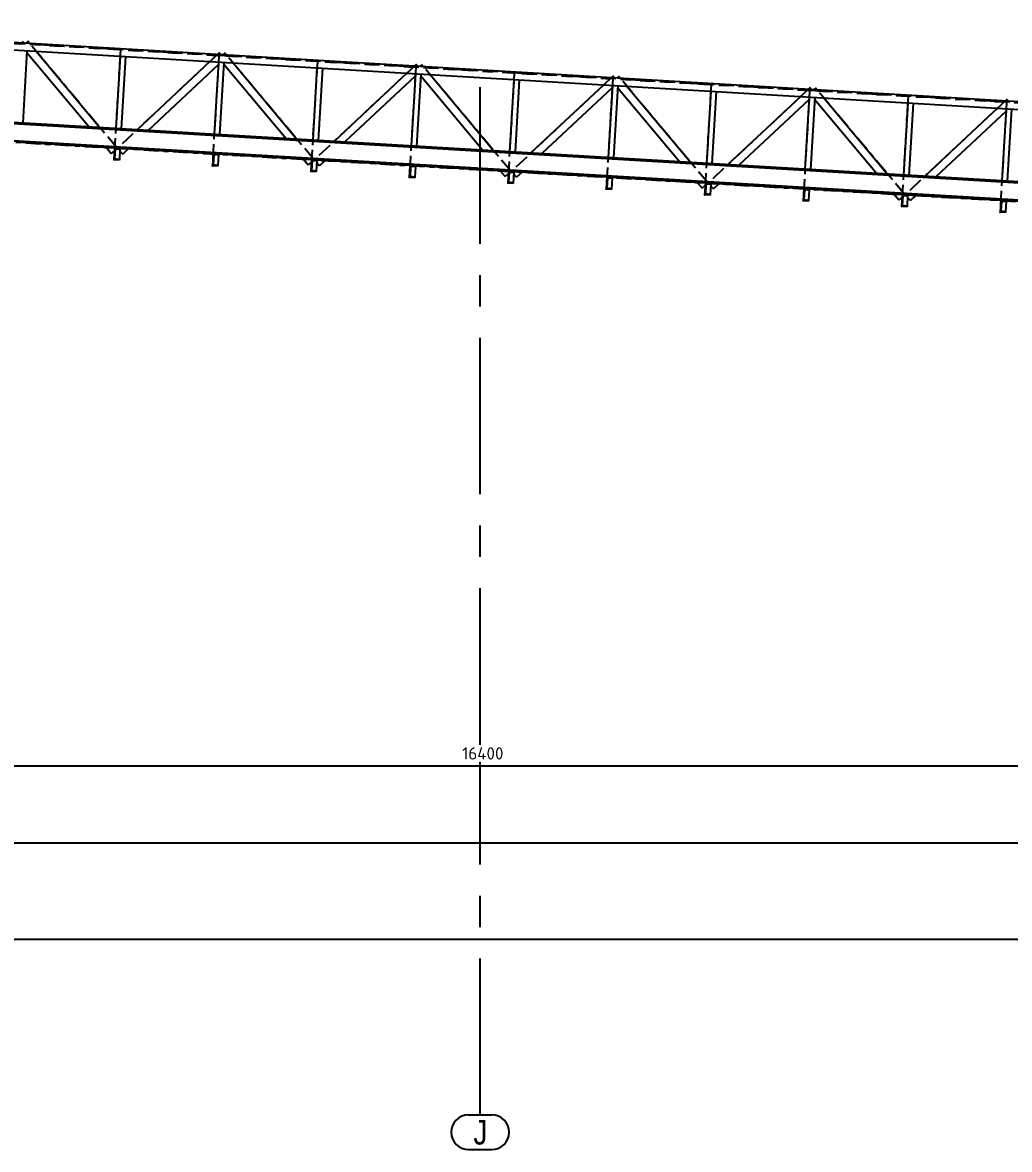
# Model space of a CAD drawing. Header units: millimetres. Extents: x 2368 to 8313, y 7493 to 11698.
# Drawn here: x 5615.8 to 5815.9, y 10291.8 to 10520.3 of the extents above; entities that cross this region are included whole.
import ezdxf

# ---------------------------------------------------------------- set-up
doc = ezdxf.new("R2010")
doc.units = ezdxf.units.MM
for name, pattern in [('CENTER', [50.8, 31.75, -6.35, 6.35, -6.35]), ('XKITLINE00', [0]), ('XKITLINE02', [4, 2, -2]), ('XKITLINE03', [6, 3, -1, 1, -1])]:
    doc.linetypes.add(name, pattern=pattern)
doc.styles.add('ARIAL_NARROW', font='ARIALN.TTF')
doc.styles.add('ISOCPEUR', font='isocpeur.ttf')

msp = doc.modelspace()

# ---------------------------------------------------------------- linework, layer by layer
at = {"color": 1, "linetype": 'XKITLINE03'}
for p, q in [((5879.8487, 10500.389), (5544.5776, 10520.2138)), ((5635.0093, 10494.8316), (5616.9086, 10516.486)), ((5635.6408, 10514.8292), (5634.3186, 10492.4683)), ((5655.6784, 10514.1958), (5635.0094, 10494.8316)), ((5674.9396, 10492.4705), (5656.8389, 10514.1249)), ((5655.606, 10513.6486), (5654.2838, 10491.2877)), ((5675.5711, 10512.4681), (5674.2489, 10490.1072)), ((5695.6087, 10511.8347), (5674.9397, 10492.4705)), ((5714.8699, 10490.1094), (5696.7692, 10511.7638)), ((5695.5363, 10511.2875), (5694.2141, 10488.9266)), ((5715.5015, 10510.107), (5714.1792, 10487.7461)), ((5735.539, 10509.4736), (5714.87, 10490.1094)), ((5754.8003, 10487.7483), (5736.6996, 10509.4027)), ((5735.4666, 10508.9264), (5734.1444, 10486.5655)), ((5755.4318, 10507.7459), (5754.1096, 10485.385)), ((5775.4693, 10507.1125), (5754.8004, 10487.7483)), ((5794.7306, 10485.3872), (5776.6299, 10507.0416)), ((5775.397, 10506.5653), (5774.0748, 10484.2044)), ((5795.3621, 10505.3848), (5794.0399, 10483.0239)), ((5815.3997, 10504.7514), (5794.7307, 10485.3872)), ((5815.3273, 10504.2042), (5814.0051, 10481.8433)), ((5544.5882, 10500.1782), (5872.5882, 10480.7827)), ((5634.4602, 10494.8641), (5634.4602, 10494.8641)), ((5654.4254, 10493.6835), (5654.4254, 10493.6835)), ((5674.3906, 10492.503), (5674.3906, 10492.503)), ((5694.3558, 10491.3224), (5694.3558, 10491.3224)), ((5714.3209, 10490.1419), (5714.3209, 10490.1419)), ((5734.2861, 10488.9613), (5734.2861, 10488.9613)), ((5754.2512, 10487.7808), (5754.2512, 10487.7808)), ((5774.2164, 10486.6002), (5774.2164, 10486.6002)), ((5794.1815, 10485.4197), (5794.1815, 10485.4197)), ((5814.1467, 10484.2391), (5814.1467, 10484.2391))]:
    msp.add_line(p, q, dxfattribs=at)
at = {"color": 7, "linetype": 'XKITLINE00'}
for p, q in [((5545.3115, 10518.8381), (5874.0879, 10499.3973)), ((5874.2096, 10500.8927), (5545.371, 10520.3372)), ((5615.748, 10516.5569), (5616.1261, 10516.1534)), ((5616.9086, 10516.486), (5616.4853, 10516.1321)), ((5616.9086, 10516.486), (5617.2418, 10516.0874)), ((5616.6952, 10514.6171), (5615.8293, 10499.9725)), ((5616.6748, 10514.2709), (5629.2921, 10499.1764)), ((5618.5631, 10514.5066), (5631.4859, 10499.0467)), ((5655.6784, 10514.1958), (5655.2956, 10513.8372)), ((5655.6784, 10514.1958), (5656.0565, 10513.7922)), ((5656.8389, 10514.1249), (5656.4156, 10513.771)), ((5656.8389, 10514.1249), (5657.1721, 10513.7263)), ((5635.5623, 10513.5015), (5634.6963, 10498.8569)), ((5636.6604, 10513.4365), (5635.7944, 10498.7919)), ((5653.787, 10512.4238), (5639.0322, 10498.6005)), ((5655.4988, 10511.8351), (5641.2334, 10498.4703)), ((5655.5275, 10512.3209), (5654.6615, 10497.6763)), ((5656.6256, 10512.256), (5655.7596, 10497.6113)), ((5656.6051, 10511.9098), (5669.2225, 10496.8152)), ((5658.4934, 10512.1455), (5671.4163, 10496.6855)), ((5695.6087, 10511.8347), (5695.2259, 10511.4761)), ((5695.6087, 10511.8347), (5695.9868, 10511.4311)), ((5696.7692, 10511.7638), (5696.3459, 10511.4099)), ((5696.7692, 10511.7638), (5697.1024, 10511.3652)), ((5675.4926, 10511.1404), (5674.6267, 10496.4957)), ((5676.5907, 10511.0754), (5675.7248, 10496.4307)), ((5693.7173, 10510.0627), (5678.9624, 10496.2393)), ((5695.4291, 10509.474), (5681.1637, 10496.1091)), ((5695.4578, 10509.9598), (5694.5919, 10495.3151)), ((5696.5559, 10509.8949), (5695.6899, 10495.2501)), ((5696.5354, 10509.5487), (5709.1529, 10494.454)), ((5698.4238, 10509.7844), (5711.3467, 10494.3243)), ((5735.539, 10509.4736), (5735.1562, 10509.115)), ((5735.539, 10509.4736), (5735.9171, 10509.07)), ((5736.6996, 10509.4027), (5736.2762, 10509.0488)), ((5736.6996, 10509.4027), (5737.0328, 10509.0041)), ((5715.4229, 10508.7792), (5714.557, 10494.1345)), ((5716.521, 10508.7143), (5715.6551, 10494.0696)), ((5733.6476, 10507.7016), (5718.8926, 10493.8781)), ((5735.3594, 10507.1129), (5721.0939, 10493.7479)), ((5735.3881, 10507.5987), (5734.5222, 10492.9539)), ((5736.4862, 10507.5338), (5735.6203, 10492.889)), ((5736.4658, 10507.1876), (5749.0833, 10492.0928)), ((5738.3541, 10507.4233), (5751.2771, 10491.9631)), ((5775.4693, 10507.1125), (5775.0866, 10506.7539)), ((5775.4693, 10507.1125), (5775.8475, 10506.7089)), ((5776.6299, 10507.0416), (5776.2065, 10506.6877)), ((5776.6299, 10507.0416), (5776.9631, 10506.643)), ((5755.3533, 10506.4181), (5754.4873, 10491.7733)), ((5756.4513, 10506.3532), (5755.5854, 10491.7084)), ((5773.5779, 10505.3405), (5758.8229, 10491.5169)), ((5775.2897, 10504.7518), (5761.0242, 10491.3868)), ((5775.3185, 10505.2376), (5774.4525, 10490.5927)), ((5776.4165, 10505.1726), (5775.5506, 10490.5278)), ((5776.3961, 10504.8265), (5789.0137, 10489.7317)), ((5778.2844, 10505.0622), (5791.2075, 10489.6019)), ((5815.3997, 10504.7514), (5815.0169, 10504.3928)), ((5815.3997, 10504.7514), (5815.7778, 10504.3478)), ((5872.808, 10484.4998), (5544.808, 10503.8953)), ((5872.8143, 10484.606), (5544.8143, 10504.0015)), ((5872.8243, 10484.7757), (5544.8243, 10504.1712)), ((5795.2836, 10504.057), (5794.4176, 10489.4121)), ((5796.3817, 10503.9921), (5795.5157, 10489.3472)), ((5813.5082, 10502.9794), (5798.7531, 10489.1557)), ((5815.2488, 10502.8765), (5814.3828, 10488.2315)), ((5816.3469, 10502.8115), (5815.4809, 10488.1666)), ((5872.5982, 10480.9524), (5544.5982, 10500.3479)), ((5872.6045, 10481.0586), (5544.6045, 10500.4541)), ((5815.2201, 10502.3907), (5800.9544, 10489.0256)), ((5634.4602, 10494.8638), (5615.5932, 10495.9795)), ((5632.8157, 10494.9611), (5633.7817, 10493.8054)), ((5634.4297, 10494.3471), (5633.7817, 10493.8054)), ((5634.4602, 10494.8641), (5634.3186, 10492.4682)), ((5634.5028, 10494.8615), (5634.4577, 10494.8215)), ((5635.5583, 10494.7991), (5634.4602, 10494.8641)), ((5634.5874, 10494.6434), (5634.4709, 10492.6724)), ((5635.5503, 10494.6634), (5634.5874, 10494.6434)), ((5635.5503, 10494.6634), (5635.4247, 10492.5391)), ((5635.5276, 10494.2785), (5636.1033, 10493.664)), ((5635.5583, 10494.7991), (5635.5503, 10494.6634)), ((5654.4254, 10493.6832), (5635.5583, 10494.7989)), ((5637.2104, 10494.7012), (5636.1033, 10493.664)), ((5654.4254, 10493.6835), (5654.2838, 10491.2877)), ((5654.468, 10493.681), (5654.4229, 10493.641)), ((5655.5235, 10493.6186), (5654.4254, 10493.6835)), ((5654.5526, 10493.4628), (5654.4361, 10491.4919)), ((5655.5155, 10493.4828), (5654.5526, 10493.4628)), ((5655.5155, 10493.4828), (5655.3899, 10491.3585)), ((5655.5235, 10493.6186), (5655.5155, 10493.4828)), ((5674.3905, 10492.5026), (5655.5235, 10493.6183)), ((5635.4167, 10492.4033), (5634.3186, 10492.4682)), ((5634.5037, 10493.2273), (5634.3557, 10493.0958)), ((5635.4247, 10492.5391), (5634.4709, 10492.6724)), ((5635.4247, 10492.5391), (5635.4167, 10492.4033)), ((5655.3819, 10491.2228), (5654.2838, 10491.2877)), ((5654.4689, 10492.0468), (5654.3209, 10491.9153)), ((5655.3899, 10491.3585), (5654.4361, 10491.4919)), ((5655.3899, 10491.3585), (5655.3819, 10491.2228)), ((5672.7461, 10492.5999), (5673.712, 10491.4444)), ((5674.36, 10491.986), (5673.712, 10491.4444)), ((5674.3906, 10492.503), (5674.2489, 10490.1071)), ((5674.4331, 10492.5004), (5674.3881, 10492.4604)), ((5675.4886, 10492.438), (5674.3906, 10492.503)), ((5674.5178, 10492.2823), (5674.4012, 10490.3113)), ((5675.4806, 10492.3023), (5674.5178, 10492.2823)), ((5675.4806, 10492.3023), (5675.355, 10490.178)), ((5675.4579, 10491.9174), (5676.0336, 10491.3029)), ((5675.4886, 10492.438), (5675.4806, 10492.3023)), ((5694.3557, 10491.322), (5675.4886, 10492.4377)), ((5677.1406, 10492.34), (5676.0336, 10491.3029)), ((5694.3558, 10491.3224), (5694.2141, 10488.9266)), ((5694.3983, 10491.3199), (5694.3532, 10491.2799)), ((5695.4538, 10491.2575), (5694.3558, 10491.3224)), ((5694.483, 10491.1017), (5694.3664, 10489.1308)), ((5695.4458, 10491.1217), (5694.483, 10491.1017)), ((5695.4458, 10491.1217), (5695.3202, 10488.9974)), ((5695.4538, 10491.2575), (5695.4458, 10491.1217)), ((5714.3209, 10490.1415), (5695.4538, 10491.2571)), ((5675.347, 10490.0422), (5674.2489, 10490.1071)), ((5674.434, 10490.8662), (5674.286, 10490.7348)), ((5675.355, 10490.178), (5674.4012, 10490.3113)), ((5675.355, 10490.178), (5675.347, 10490.0422)), ((5695.3122, 10488.8617), (5694.2141, 10488.9266)), ((5694.3992, 10489.6857), (5694.2512, 10489.5542)), ((5695.3202, 10488.9974), (5694.3664, 10489.1308)), ((5695.3202, 10488.9974), (5695.3122, 10488.8617)), ((5712.6765, 10490.2387), (5713.6423, 10489.0833)), ((5714.2903, 10489.6249), (5713.6423, 10489.0833)), ((5714.3209, 10490.1419), (5714.1792, 10487.746)), ((5714.3634, 10490.1393), (5714.3184, 10490.0993)), ((5715.419, 10490.0769), (5714.3209, 10490.1419)), ((5714.4481, 10489.9212), (5714.3315, 10487.9502)), ((5715.4109, 10489.9412), (5714.4481, 10489.9212)), ((5715.411, 10489.9412), (5715.2853, 10487.8169)), ((5715.3882, 10489.5563), (5715.9639, 10488.9418)), ((5715.419, 10490.0769), (5715.4109, 10489.9412)), ((5734.2861, 10488.9609), (5715.4189, 10490.0765)), ((5717.0709, 10489.9788), (5715.9639, 10488.9418)), ((5734.2861, 10488.9613), (5734.1444, 10486.5655)), ((5734.3286, 10488.9588), (5734.2836, 10488.9188)), ((5735.3842, 10488.8964), (5734.2861, 10488.9613)), ((5734.4133, 10488.7406), (5734.2967, 10486.7697)), ((5735.3761, 10488.7606), (5734.4133, 10488.7406)), ((5735.3762, 10488.7606), (5735.2505, 10486.6363)), ((5735.3842, 10488.8964), (5735.3761, 10488.7606)), ((5754.2512, 10487.7803), (5735.3841, 10488.8959)), ((5715.2773, 10487.6811), (5714.1792, 10487.746)), ((5714.3644, 10488.5051), (5714.2163, 10488.3737)), ((5715.2853, 10487.8169), (5714.3315, 10487.9502)), ((5715.2853, 10487.8169), (5715.2773, 10487.6811)), ((5735.2425, 10486.5006), (5734.1444, 10486.5655)), ((5734.3296, 10487.3246), (5734.1815, 10487.1931)), ((5735.2505, 10486.6363), (5734.2967, 10486.7697)), ((5735.2505, 10486.6363), (5735.2425, 10486.5006)), ((5752.6069, 10487.8775), (5753.5727, 10486.7222)), ((5754.2207, 10487.2638), (5753.5727, 10486.7222)), ((5754.2512, 10487.7808), (5754.1095, 10485.3849)), ((5754.2937, 10487.7783), (5754.2487, 10487.7382)), ((5755.3493, 10487.7158), (5754.2512, 10487.7808)), ((5754.3784, 10487.5601), (5754.2619, 10485.5891)), ((5755.3413, 10487.5801), (5754.3784, 10487.5601)), ((5755.3413, 10487.5801), (5755.2157, 10485.4558)), ((5755.3185, 10487.1952), (5755.8943, 10486.5807)), ((5755.3493, 10487.7158), (5755.3413, 10487.5801)), ((5774.2164, 10486.5997), (5755.3493, 10487.7153)), ((5757.0011, 10487.6177), (5755.8943, 10486.5807)), ((5774.2164, 10486.6002), (5774.0747, 10484.2044)), ((5774.2589, 10486.5977), (5774.2139, 10486.5577)), ((5775.3145, 10486.5353), (5774.2164, 10486.6002)), ((5775.3145, 10486.5353), (5775.3065, 10486.3995)), ((5794.1815, 10485.4191), (5775.3145, 10486.5347)), ((5755.2076, 10485.32), (5754.1095, 10485.3849)), ((5754.2947, 10486.144), (5754.1467, 10486.0126)), ((5755.2157, 10485.4558), (5754.2619, 10485.5891)), ((5755.2157, 10485.4558), (5755.2076, 10485.32)), ((5775.1728, 10484.1395), (5774.0747, 10484.2044)), ((5774.2599, 10484.9635), (5774.1119, 10484.832)), ((5774.3436, 10486.3795), (5774.2271, 10484.4086)), ((5775.1809, 10484.2752), (5774.2271, 10484.4086)), ((5775.3065, 10486.3995), (5774.3436, 10486.3795)), ((5775.1809, 10484.2752), (5775.1728, 10484.1395)), ((5775.3065, 10486.3995), (5775.1809, 10484.2752)), ((5792.5373, 10485.5163), (5793.503, 10484.3611)), ((5794.151, 10484.9027), (5793.503, 10484.3611)), ((5794.1815, 10485.4197), (5794.0399, 10483.0239)), ((5794.2241, 10485.4172), (5794.179, 10485.3771)), ((5795.2796, 10485.3547), (5794.1815, 10485.4197)), ((5794.3087, 10485.199), (5794.1922, 10483.228)), ((5795.2716, 10485.219), (5794.3087, 10485.199)), ((5795.2716, 10485.219), (5795.146, 10483.0947)), ((5795.2489, 10484.8341), (5795.8246, 10484.2196)), ((5795.2796, 10485.3547), (5795.2716, 10485.219)), ((5814.1467, 10484.2385), (5795.2796, 10485.3542)), ((5796.9313, 10485.2565), (5795.8246, 10484.2196)), ((5814.1467, 10484.2391), (5814.0051, 10481.8433)), ((5814.1893, 10484.2366), (5814.1442, 10484.1966)), ((5815.2448, 10484.1742), (5814.1467, 10484.2391)), ((5815.2448, 10484.1742), (5815.2368, 10484.0384)), ((5834.1118, 10483.0579), (5815.2448, 10484.1736)), ((5795.138, 10482.9589), (5794.0399, 10483.0239)), ((5794.225, 10483.7829), (5794.077, 10483.6515)), ((5795.146, 10483.0947), (5794.1922, 10483.228)), ((5795.146, 10483.0947), (5795.138, 10482.9589)), ((5814.1902, 10482.6024), (5814.0422, 10482.4709)), ((5814.2739, 10484.0184), (5814.1574, 10482.0475)), ((5815.1112, 10481.9141), (5814.1574, 10482.0475)), ((5815.2368, 10484.0384), (5814.2739, 10484.0184)), ((5815.1112, 10481.9141), (5815.1032, 10481.7784)), ((5815.2368, 10484.0384), (5815.1112, 10481.9141)), ((5815.1032, 10481.7784), (5814.0051, 10481.8433))]:
    msp.add_line(p, q, dxfattribs=at)
at = {"color": 3, "linetype": 'XKITLINE02'}
msp.add_line((5545.3642, 10520.1673), (5874.1958, 10500.7232), dxfattribs=at)
at = {"color": 1, "linetype": 'XKITLINE00'}
for p, q in [((5616.9048, 10516.4767), (5616.9048, 10516.4767)), ((5635.637, 10514.8199), (5635.637, 10514.8199)), ((5655.6745, 10514.1866), (5655.6745, 10514.1866)), ((5656.8351, 10514.1156), (5656.8351, 10514.1156)), ((5655.6022, 10513.6394), (5655.6022, 10513.6394)), ((5675.5673, 10512.4589), (5675.5673, 10512.4589)), ((5695.6049, 10511.8255), (5695.6049, 10511.8255)), ((5696.7654, 10511.7546), (5696.7654, 10511.7546)), ((5695.5325, 10511.2783), (5695.5325, 10511.2783)), ((5715.4976, 10510.0978), (5715.4976, 10510.0978)), ((5735.5352, 10509.4644), (5735.5352, 10509.4644)), ((5736.6957, 10509.3935), (5736.6957, 10509.3935)), ((5735.4628, 10508.9172), (5735.4628, 10508.9172)), ((5755.4279, 10507.7367), (5755.4279, 10507.7367)), ((5775.4655, 10507.1033), (5775.4655, 10507.1033)), ((5776.6261, 10507.0324), (5776.6261, 10507.0324)), ((5775.3931, 10506.5561), (5775.3931, 10506.5561)), ((5795.3583, 10505.3756), (5795.3583, 10505.3756)), ((5815.3958, 10504.7422), (5815.3958, 10504.7422)), ((5815.3235, 10504.195), (5815.3235, 10504.195)), ((5634.4564, 10494.8548), (5634.4564, 10494.8548)), ((5635.0055, 10494.8224), (5635.0055, 10494.8224)), ((5635.0055, 10494.8224), (5635.0055, 10494.8224)), ((5654.4216, 10493.6743), (5654.4216, 10493.6743)), ((5634.3148, 10492.459), (5634.3148, 10492.459)), ((5654.28, 10491.2785), (5654.28, 10491.2785)), ((5674.3867, 10492.4937), (5674.3867, 10492.4937)), ((5674.9358, 10492.4613), (5674.9358, 10492.4613)), ((5674.9359, 10492.4613), (5674.9359, 10492.4613)), ((5694.3519, 10491.3132), (5694.3519, 10491.3132)), ((5674.2451, 10490.0979), (5674.2451, 10490.0979)), ((5694.2103, 10488.9174), (5694.2103, 10488.9174)), ((5714.3171, 10490.1326), (5714.3171, 10490.1326)), ((5714.8661, 10490.1002), (5714.8661, 10490.1002)), ((5714.8662, 10490.1002), (5714.8662, 10490.1002)), ((5734.2823, 10488.9521), (5734.2823, 10488.9521)), ((5714.1754, 10487.7368), (5714.1754, 10487.7368)), ((5734.1406, 10486.5563), (5734.1406, 10486.5563)), ((5754.2474, 10487.7715), (5754.2474, 10487.7715)), ((5754.7964, 10487.7391), (5754.7964, 10487.7391)), ((5754.7965, 10487.7391), (5754.7965, 10487.7391)), ((5774.2126, 10486.591), (5774.2126, 10486.591)), ((5754.1057, 10485.3757), (5754.1057, 10485.3757)), ((5774.0709, 10484.1952), (5774.0709, 10484.1952)), ((5794.1777, 10485.4104), (5794.1777, 10485.4104)), ((5794.7268, 10485.378), (5794.7268, 10485.378)), ((5794.7268, 10485.378), (5794.7268, 10485.378)), ((5814.1429, 10484.2299), (5814.1429, 10484.2299)), ((5794.0361, 10483.0146), (5794.0361, 10483.0146)), ((5814.0013, 10481.8341), (5814.0013, 10481.8341))]:
    msp.add_line(p, q, dxfattribs=at)
at = {"color": 6, "linetype": 'CENTER'}
for p, q in [((5708.5882, 10373.8538), (5708.5882, 10511.6607)), ((5708.5882, 10298.7746), (5708.5882, 10370.3538))]:
    msp.add_line(p, q, dxfattribs=at)
at = {"color": 146, "linetype": 'XKITLINE00'}
for p, q in [((5544.5882, 10369.6038), (5872.5882, 10369.6038)), ((5216.5882, 10353.9333), (6528.5882, 10353.9333)), ((3904.5882, 10334.4071), (6528.5882, 10334.4071))]:
    msp.add_line(p, q, dxfattribs=at)
at = {"color": 3, "linetype": 'XKITLINE00'}
for p, q in [((5706.221, 10298.7746), (5710.9554, 10298.7746)), ((5706.221, 10291.7746), (5710.9554, 10291.7746))]:
    msp.add_line(p, q, dxfattribs=at)
at = {"color": 1, "linetype": 'XKITLINE00'}
for centre in [(5616.9086, 10516.486), (5635.6408, 10514.8292), (5655.6784, 10514.1958), (5656.8389, 10514.1249), (5655.606, 10513.6486), (5675.5711, 10512.4681), (5695.6087, 10511.8347), (5696.7692, 10511.7638), (5695.5363, 10511.2875), (5715.5015, 10510.107), (5735.539, 10509.4736), (5736.6996, 10509.4027), (5735.4666, 10508.9264), (5755.4318, 10507.7459), (5775.4693, 10507.1125), (5776.6299, 10507.0416), (5775.397, 10506.5653), (5795.3621, 10505.3848), (5815.3997, 10504.7514), (5815.3273, 10504.2042), (5634.4602, 10494.8641), (5635.0093, 10494.8316), (5635.0094, 10494.8316), (5654.4254, 10493.6835), (5634.3186, 10492.4683), (5654.2838, 10491.2877), (5674.3906, 10492.503), (5674.9396, 10492.4705), (5674.9397, 10492.4705), (5694.3558, 10491.3224), (5674.2489, 10490.1072), (5694.2141, 10488.9266), (5714.3209, 10490.1419), (5714.8699, 10490.1094), (5714.87, 10490.1094), (5734.2861, 10488.9613), (5714.1792, 10487.7461), (5734.1444, 10486.5655), (5754.2512, 10487.7808), (5754.8003, 10487.7483), (5754.8004, 10487.7483), (5774.2164, 10486.6002), (5754.1096, 10485.385), (5774.0748, 10484.2044), (5794.1815, 10485.4197), (5794.7306, 10485.3872), (5794.7307, 10485.3872), (5814.1467, 10484.2391), (5794.0399, 10483.0239), (5814.0051, 10481.8433)]:
    msp.add_circle(centre, 0.01, dxfattribs=at)
at = {"color": 3, "linetype": 'XKITLINE00'}
for centre, start, end in [((5706.221, 10295.2746), 90, 270), ((5710.9554, 10295.2746), 270, 90)]:
    msp.add_arc(centre, 3.5, start, end, dxfattribs=at)

# ---------------------------------------------------------------- texts
at = {"color": 30, "style": 'ISOCPEUR'}
msp.add_text('16400', height=2.5, dxfattribs=at).set_placement((5704.9358, 10370.8538))
at = {"color": 2, "linetype": 'XKITLINE00', "style": 'ARIAL_NARROW'}
msp.add_text('J', height=5, dxfattribs=at).set_placement((5707.221, 10292.7746))

doc.saveas('drawing.dxf')
